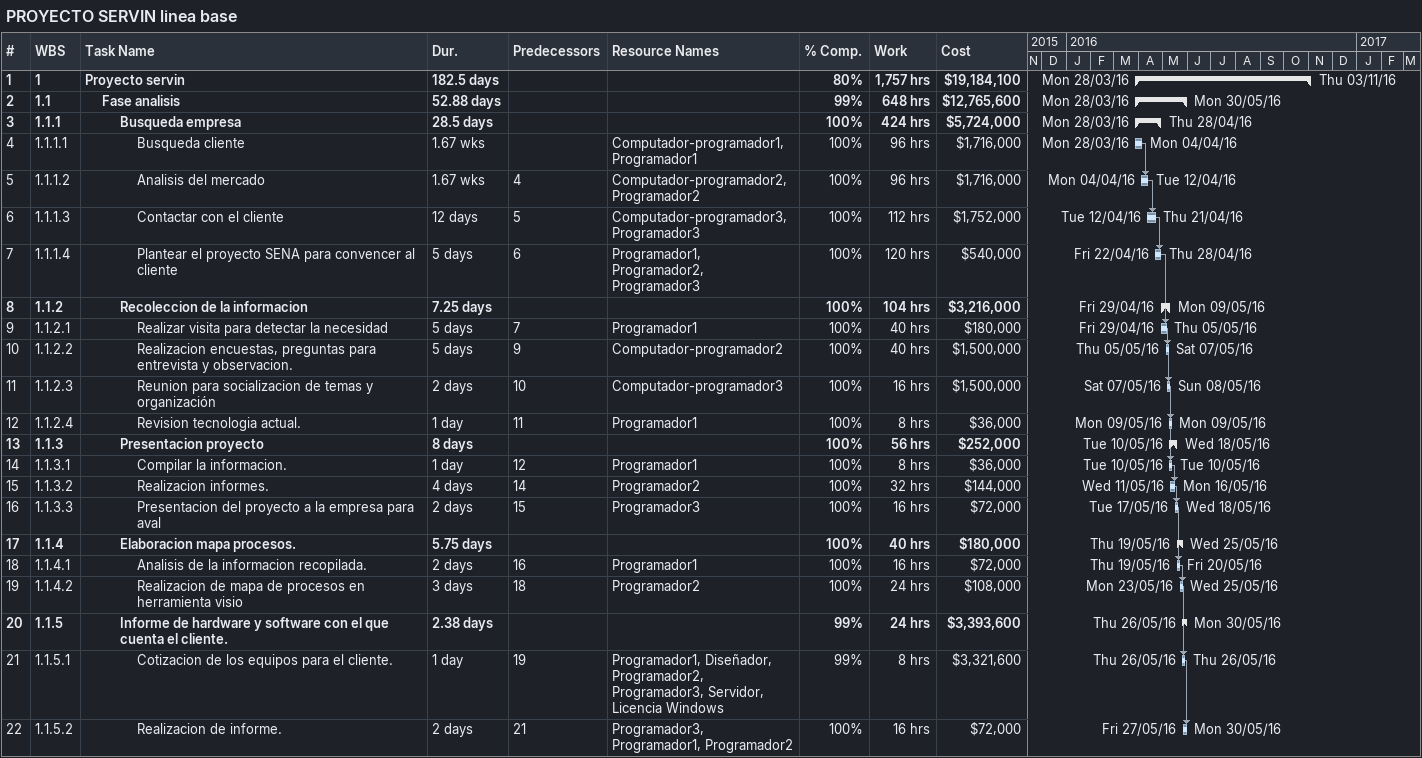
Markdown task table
PROYECTO SERVIN linea base

| ID | WBS | Task | Duration | Start | Finish | Predecessors | Resources | % complete | Work (h) | Cost ($) |
|---|---|---|---|---|---|---|---|---|---|---|
| 1 | 1 | **Proyecto servin** | 182.5d | 2016-03-28 | 2016-11-03 |  |  | 80 | 1757 | 19184100 |
| 2 | 1.1 | **Fase analisis** | 52.88d | 2016-03-28 | 2016-05-30 |  |  | 99 | 648 | 12765600 |
| 3 | 1.1.1 | **Busqueda empresa** | 28.5d | 2016-03-28 | 2016-04-28 |  |  | 100 | 424 | 5724000 |
| 4 | 1.1.1.1 | Busqueda cliente | 1.67w | 2016-03-28 | 2016-04-04 |  | Computador-programador1, Programador1 | 100 | 96 | 1716000 |
| 5 | 1.1.1.2 | Analisis del mercado | 1.67w | 2016-04-04 | 2016-04-12 | 4 | Computador-programador2, Programador2 | 100 | 96 | 1716000 |
| 6 | 1.1.1.3 | Contactar con el cliente | 12d | 2016-04-12 | 2016-04-21 | 5 | Computador-programador3, Programador3 | 100 | 112 | 1752000 |
| 7 | 1.1.1.4 | Plantear el proyecto SENA para convencer al cliente | 5d | 2016-04-22 | 2016-04-28 | 6 | Programador1, Programador2, Programador3 | 100 | 120 | 540000 |
| 8 | 1.1.2 | **Recoleccion de la informacion** | 7.25d | 2016-04-29 | 2016-05-09 |  |  | 100 | 104 | 3216000 |
| 9 | 1.1.2.1 | Realizar visita para detectar la necesidad | 5d | 2016-04-29 | 2016-05-05 | 7 | Programador1 | 100 | 40 | 180000 |
| 10 | 1.1.2.2 | Realizacion encuestas, preguntas para entrevista y observacion. | 5d | 2016-05-05 | 2016-05-07 | 9 | Computador-programador2 | 100 | 40 | 1500000 |
| 11 | 1.1.2.3 | Reunion para socializacion de temas y organización | 2d | 2016-05-07 | 2016-05-08 | 10 | Computador-programador3 | 100 | 16 | 1500000 |
| 12 | 1.1.2.4 | Revision tecnologia actual. | 1d | 2016-05-09 | 2016-05-09 | 11 | Programador1 | 100 | 8 | 36000 |
| 13 | 1.1.3 | **Presentacion proyecto** | 8d | 2016-05-10 | 2016-05-18 |  |  | 100 | 56 | 252000 |
| 14 | 1.1.3.1 | Compilar la informacion. | 1d | 2016-05-10 | 2016-05-10 | 12 | Programador1 | 100 | 8 | 36000 |
| 15 | 1.1.3.2 | Realizacion informes. | 4d | 2016-05-11 | 2016-05-16 | 14 | Programador2 | 100 | 32 | 144000 |
| 16 | 1.1.3.3 | Presentacion del proyecto a la empresa para aval | 2d | 2016-05-17 | 2016-05-18 | 15 | Programador3 | 100 | 16 | 72000 |
| 17 | 1.1.4 | **Elaboracion mapa procesos.** | 5.75d | 2016-05-19 | 2016-05-25 |  |  | 100 | 40 | 180000 |
| 18 | 1.1.4.1 | Analisis de la informacion recopilada. | 2d | 2016-05-19 | 2016-05-20 | 16 | Programador1 | 100 | 16 | 72000 |
| 19 | 1.1.4.2 | Realizacion de mapa de procesos en herramienta visio | 3d | 2016-05-23 | 2016-05-25 | 18 | Programador2 | 100 | 24 | 108000 |
| 20 | 1.1.5 | **Informe de hardware y software con el que cuenta el cliente.** | 2.38d | 2016-05-26 | 2016-05-30 |  |  | 99 | 24 | 3393600 |
| 21 | 1.1.5.1 | Cotizacion de los equipos para el cliente. | 1d | 2016-05-26 | 2016-05-26 | 19 | Programador1, Diseñador, Programador2, Programador3, Servidor, Licencia Windows | 99 | 8 | 3321600 |
| 22 | 1.1.5.2 | Realizacion de informe. | 2d | 2016-05-27 | 2016-05-30 | 21 | Programador3, Programador1, Programador2 | 100 | 16 | 72000 |
